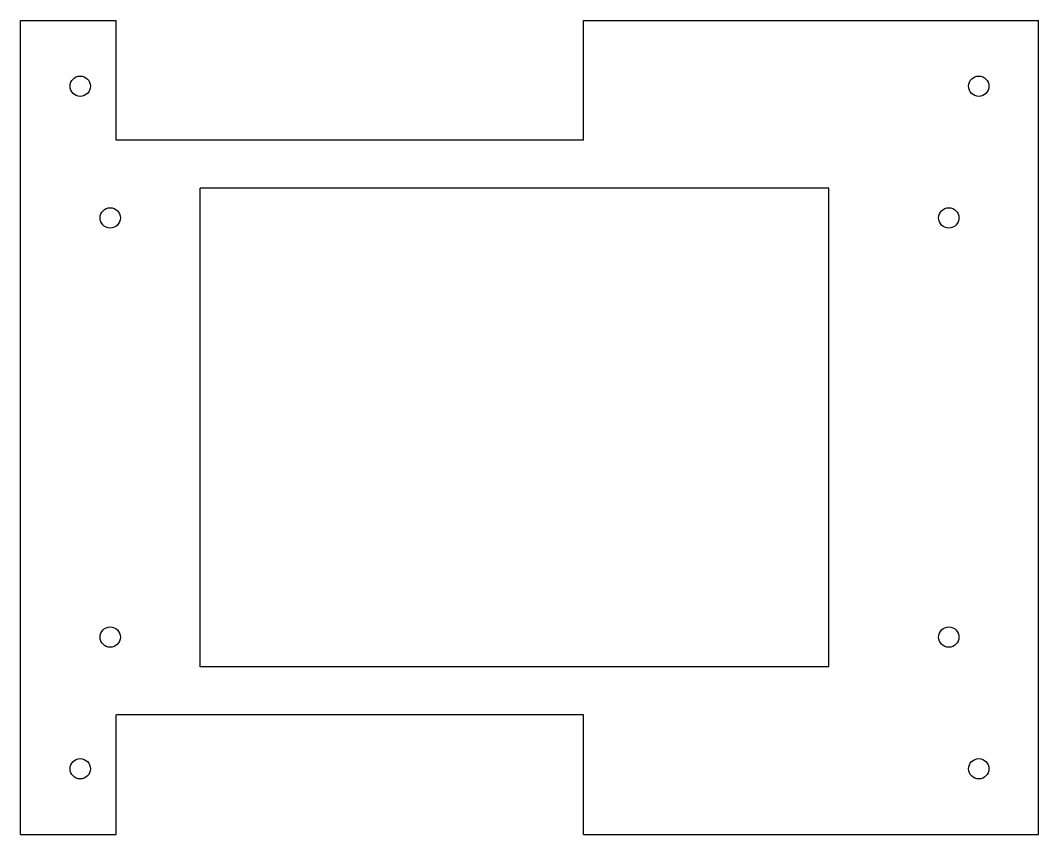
# Model space of a CAD drawing. Header units: millimetres. Extents: x -170 to 0, y -68 to 68.
import ezdxf

# ---------------------------------------------------------------- set-up
doc = ezdxf.new("R2010")
doc.units = ezdxf.units.MM

msp = doc.modelspace()

# ---------------------------------------------------------------- linework, layer by layer
at = {"layer": 'CUT'}
for p, q in [((-170, 68), (-154, 68)), ((-170, -68), (-170, 68)), ((-154, 48), (-154, 68)), ((-76, 68), (0, 68)), ((-76, 48), (-76, 68)), ((0, -68), (0, 68)), ((-76, 48), (-154, 48)), ((-140, -40), (-140, 40)), ((-35, 40), (-140, 40)), ((-35, -40), (-35, 40)), ((-35, -40), (-140, -40)), ((-154, -68), (-154, -48)), ((-76, -48), (-154, -48)), ((-76, -68), (-76, -48)), ((-170, -68), (-154, -68)), ((-76, -68), (0, -68))]:
    msp.add_line(p, q, dxfattribs=at)
for centre in [(-160, 57), (-10, 57), (-155, 35), (-15, 35), (-155, -35), (-15, -35), (-160, -57), (-10, -57)]:
    msp.add_circle(centre, 1.7, dxfattribs=at)

doc.saveas('drawing.dxf')
